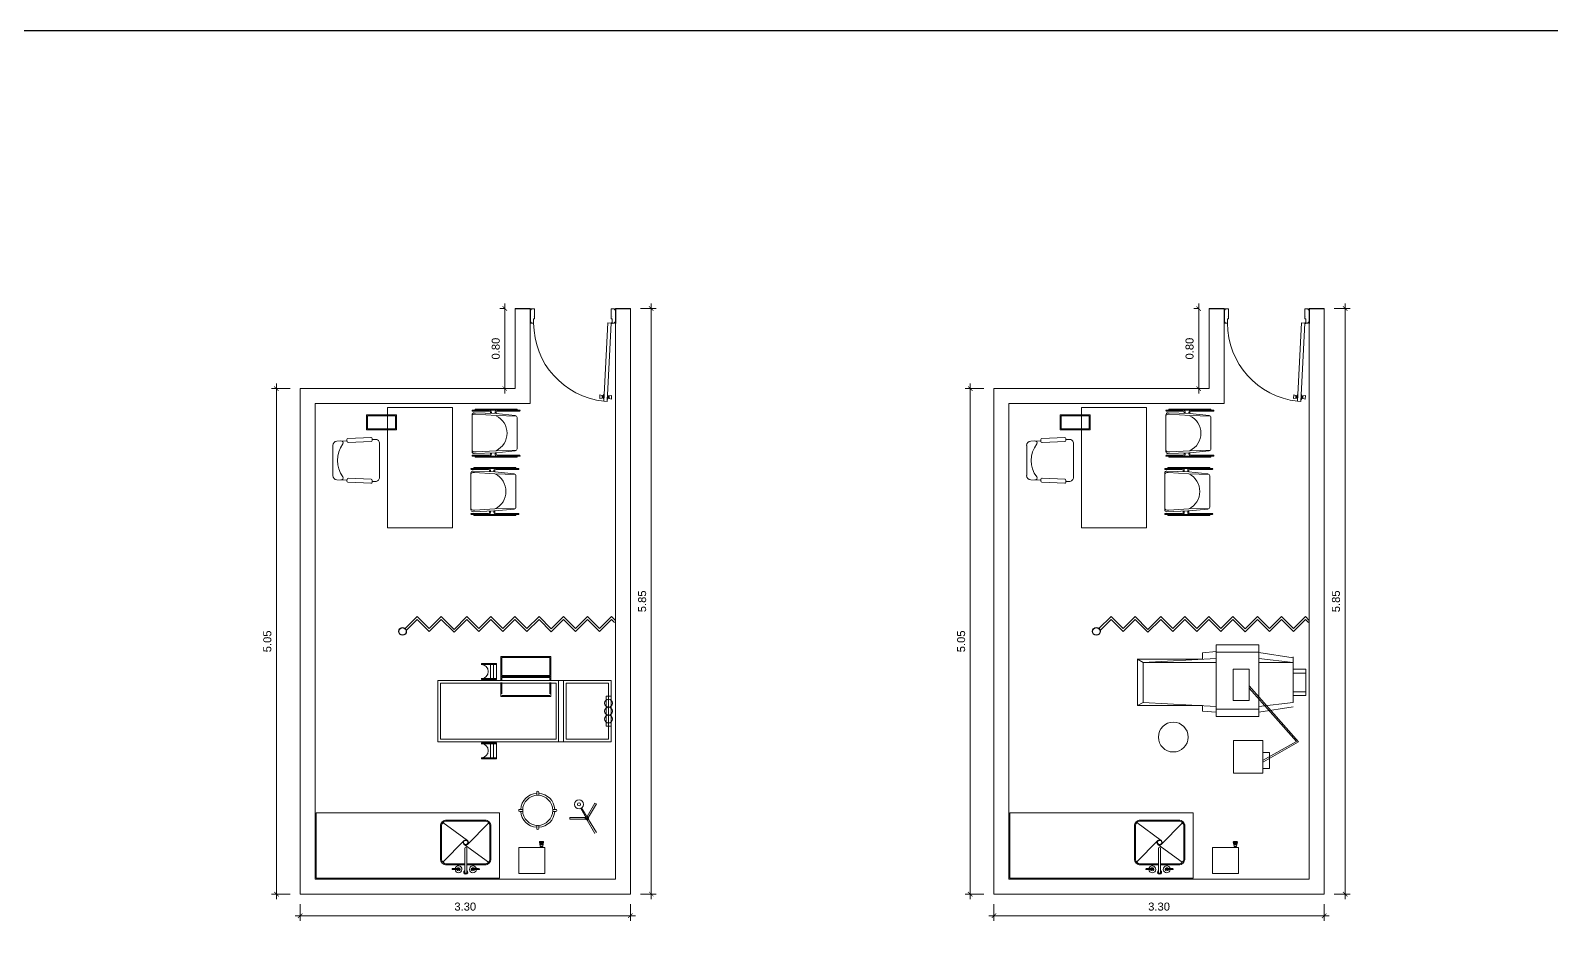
# Model space of a CAD drawing. Header units: metres. Extents: x 249 to 294.6, y -135.5 to -107.4.
# Drawn here: x 256.56 to 271.77, y -116.42 to -107.37 of the extents above; entities that cross this region are included whole.
import ezdxf

# ---------------------------------------------------------------- set-up
doc = ezdxf.new("R2010")
doc.units = ezdxf.units.M
doc.header["$MEASUREMENT"] = 0
doc.linetypes.add('HIDDEN', pattern=[0.375, 0.25, -0.125])
for name, color, linetype, lineweight in [('HATCH', 8, 'Continuous', 9), ('MOBILIARIO', 181, 'Continuous', 9), ('MUROS', 2, 'Continuous', 20), ('PROY', 5, 'HIDDEN', 13), ('PUERTAS', 97, 'Continuous', 13)]:
    doc.layers.add(name, color=color, linetype=linetype, lineweight=lineweight)
doc.styles.add('UNO', font='arial.ttf')
doc.dimstyles.new('EN 50', dxfattribs={"dimtxt": 0.08, "dimasz": 0.045, "dimexe": 0.05, "dimexo": 0.1, "dimgap": 0.05, "dimtad": 1, "dimlfac": -1, "dimzin": 1, "dimdsep": 46, "dimtxsty": 'UNO', "dimblk": 'ARCHTICK', "dimcen": 0.5, "dimdle": 0.05, "dimclrd": 1, "dimclre": 1, "dimclrt": 7, "dimazin": 0, "dimtm": 1e-09, "dimtfac": 1, "dimtix": 1, "dimtmove": 0, "dimatfit": 0, "dimldrblk": 'ARCHTICK', "dimfxl": 1, "dimtolj": 2, "dimlwd": 13, "dimlwe": 13, "dimarcsym": 0})

# ---------------------------------------------------------------- blocks, each defined once
blk = doc.blocks.new('TARJA')
for p, q in [((-0.014, -0.022), (-0.227, 0.194)), ((0.23, 0.196), (-0.014, 0.018)), ((0.232, -0.198), (0.019, 0.018)), ((0.019, -0.022), (-0.225, -0.2)), ((-0.008, -0.3), (-0.008, -0.06)), ((0.012, -0.3), (0.012, -0.06)), ((-0.134, -0.27), (-0.134, -0.273)), ((-0.134, -0.273), (-0.054, -0.273)), ((-0.127, -0.263), (-0.055, -0.263)), ((0.139, -0.273), (0.058, -0.273)), ((0.132, -0.263), (0.059, -0.263)), ((0.139, -0.27), (0.139, -0.273))]:
    blk.add_line(p, q)
for points in [[(0.012, -0.225), (0.194, -0.225, 0.414214), (0.254, -0.165), (0.254, 0.161, 0.414214), (0.194, 0.221), (-0.19, 0.221, 0.414214), (-0.25, 0.161), (-0.25, -0.165, 0.414214), (-0.19, -0.225), (-0.007, -0.225)], [(0.012, -0.215), (0.194, -0.215, 0.414214), (0.244, -0.165), (0.244, 0.161, 0.414214), (0.194, 0.211), (-0.19, 0.211, 0.414214), (-0.24, 0.161), (-0.24, -0.165, 0.414214), (-0.19, -0.215), (-0.007, -0.215)]]:
    blk.add_lwpolyline(points, format="xyb")
for radius in [0.026, 0.021]:
    blk.add_circle((0.002, -0.002), radius)
for centre, radius, start, end in [((0.002, -0.06), 0.01, 0, 180), ((-0.127, -0.27), 0.00711, 89.9822, 179.9822), ((-0.07, -0.27), 0.0345, 185.2545, 168.7617), ((-0.07, -0.27), 0.0167, 190.9013, 156.3336), ((0.002, -0.3), 0.02, 120, 60), ((0.002, -0.3), 0.01, 180, 0), ((0.075, -0.27), 0.0345, 11.2383, 354.7455), ((0.075, -0.27), 0.0167, 23.6664, 349.0987), ((0.132, -0.27), 0.00711, 0.0178, 90.0178)]:
    blk.add_arc(centre, radius, start, end)
blk = doc.blocks.new('CESTO')
for points in [[(-0.077, 0.159), (0.073, 0.159), (0.073, -0.141), (-0.077, -0.141)], [(-0.067, 0.149), (0.063, 0.149), (0.063, -0.131), (-0.067, -0.131)]]:
    blk.add_lwpolyline(points, close=True)
blk = doc.blocks.new('gkgk')
for p, q in [((-0.037, 0.806), (-0.039, 0.766)), ((-0.013, 0.8), (-0.037, 0.806)), ((-0.035, 0.002), (0.008, 0.83)), ((0.006, 0.81), (-0.001, 0.798)), ((0.043, 0.828), (0, 0)), ((0.003, 0.758), (0.006, 0.81)), ((0.007, 0.81), (0.006, 0.81)), ((0.008, 0.83), (0.043, 0.828)), ((0.041, 0.756), (0.044, 0.808)), ((0.042, 0.808), (0.044, 0.808)), ((0.044, 0.808), (0.05, 0.796)), ((-0.015, 0.77), (-0.039, 0.766)), ((-0.014, 0.776), (-0.015, 0.77)), ((-0.014, 0.776), (-0.013, 0.794)), ((-0.01, 0.776), (-0.014, 0.776)), ((-0.013, 0.794), (-0.013, 0.8)), ((-0.009, 0.793), (-0.013, 0.794)), ((-0.01, 0.776), (-0.009, 0.793)), ((-0.01, 0.776), (-0.01, 0.773)), ((-0.006, 0.773), (-0.01, 0.773)), ((-0.009, 0.793), (-0.009, 0.796)), ((-0.005, 0.796), (-0.009, 0.796)), ((-0.006, 0.773), (-0.007, 0.77)), ((-0.003, 0.77), (-0.007, 0.77)), ((-0.006, 0.773), (-0.005, 0.796)), ((-0.001, 0.798), (-0.005, 0.799)), ((-0.005, 0.796), (-0.005, 0.799)), ((-0.003, 0.77), (-0.001, 0.798)), ((0.003, 0.758), (-0.003, 0.77)), ((0.005, 0.758), (0.003, 0.758)), ((0.04, 0.756), (0.041, 0.756)), ((0.041, 0.782), (0.041, 0.782)), ((0.041, 0.782), (0.041, 0.782)), ((0.041, 0.756), (0.048, 0.767)), ((0.048, 0.767), (0.05, 0.796)), ((0.048, 0.767), (0.052, 0.767)), ((0.05, 0.796), (0.054, 0.796)), ((0.052, 0.77), (0.053, 0.792)), ((0.052, 0.77), (0.056, 0.77)), ((0.052, 0.77), (0.052, 0.767)), ((0.053, 0.792), (0.054, 0.796)), ((0.053, 0.792), (0.057, 0.792)), ((0.056, 0.772), (0.057, 0.79)), ((0.056, 0.772), (0.06, 0.772)), ((0.056, 0.772), (0.056, 0.77)), ((0.057, 0.79), (0.057, 0.792)), ((0.057, 0.79), (0.061, 0.79)), ((0.06, 0.772), (0.061, 0.79)), ((0.06, 0.772), (0.06, 0.766)), ((0.06, 0.766), (0.084, 0.76)), ((0.061, 0.79), (0.062, 0.796)), ((0.062, 0.796), (0.086, 0.799)), ((0.086, 0.799), (0.084, 0.76)), ((-0.07, 0.002), (-0.045, 0.002)), ((-0.07, 0.002), (-0.07, -0.008)), ((-0.045, 0.002), (-0.045, -0.043)), ((-0.035, 0.002), (0, 0)), ((0.785, 0.002), (0.785, -0.043)), ((0.81, 0.002), (0.785, 0.002)), ((0.81, 0.002), (0.81, -0.008)), ((-0.08, -0.008), (-0.08, -0.138)), ((-0.08, -0.008), (-0.07, -0.008)), ((-0.08, -0.138), (-0.07, -0.138)), ((-0.07, -0.138), (-0.07, -0.148)), ((-0.07, -0.148), (-0.035, -0.148)), ((-0.035, -0.043), (-0.045, -0.043)), ((-0.045, -0.073), (-0.045, -0.073)), ((-0.045, -0.073), (-0.045, -0.073)), ((-0.035, -0.043), (-0.035, -0.148)), ((-0.035, -0.148), (-0.035, -0.043)), ((0.775, -0.043), (0.775, -0.148)), ((0.775, -0.148), (0.775, -0.043)), ((0.775, -0.043), (0.785, -0.043)), ((0.81, -0.148), (0.775, -0.148)), ((0.785, -0.073), (0.785, -0.073)), ((0.785, -0.073), (0.785, -0.073)), ((0.82, -0.008), (0.81, -0.008)), ((0.82, -0.138), (0.81, -0.138)), ((0.81, -0.138), (0.81, -0.148)), ((0.82, -0.008), (0.82, -0.138))]:
    blk.add_line(p, q)
at = {"ltscale": 0.25}
blk.add_circle((-0.04, 0.002), 0.005, dxfattribs=at)
blk.add_arc((-0.045, 0.002), 0.83, 360, 83.893)
blk = doc.blocks.new('_ArchTick')
at = {"color": 0, "linetype": 'ByBlock', "const_width": 0.15}
blk.add_lwpolyline([(-0.5, -0.5), (0.5, 0.5)], dxfattribs=at)
blk = doc.blocks.new('*D49')
at = {"color": 1, "lineweight": 13, "transparency": 16777216}
for p, q in [((259.259, -116.099), (259.259, -116.265)), ((262.559, -116.099), (262.559, -116.265)), ((259.209, -116.215), (262.609, -116.215))]:
    blk.add_line(p, q, dxfattribs=at)
at = {"layer": 'Defpoints', "color": 0, "transparency": 16777216}
for p in [(259.259, -115.999), (262.559, -115.999), (262.559, -116.215)]:
    blk.add_point(p, dxfattribs=at)
at = {"color": 1, "lineweight": 13, "transparency": 16777216, "xscale": 0.045, "yscale": 0.045, "zscale": 0.045, "rotation": 180}
blk.add_blockref('_ArchTick', (259.259, -116.215), dxfattribs=at)
at = {"color": 1, "lineweight": 13, "transparency": 16777216, "xscale": 0.045, "yscale": 0.045, "zscale": 0.045}
blk.add_blockref('_ArchTick', (262.559, -116.215), dxfattribs=at)
at = {"color": 7, "transparency": 16777216, "insert": (260.909, -116.124), "char_height": 0.08, "attachment_point": 5, "style": 'UNO'}
blk.add_mtext('\\A2;3.30', dxfattribs=at)
blk = doc.blocks.new('*D50')
at = {"color": 1, "lineweight": 13, "transparency": 16777216}
for p, q in [((259.159, -110.949), (258.972, -110.949)), ((259.022, -116.049), (259.022, -110.899)), ((259.159, -115.999), (258.972, -115.999))]:
    blk.add_line(p, q, dxfattribs=at)
at = {"layer": 'Defpoints', "color": 0, "transparency": 16777216}
for p in [(259.022, -110.949), (259.259, -110.949), (259.259, -115.999)]:
    blk.add_point(p, dxfattribs=at)
at = {"color": 1, "lineweight": 13, "transparency": 16777216, "xscale": 0.045, "yscale": 0.045, "zscale": 0.045}
for p, rotation in [((259.022, -110.949), 90), ((259.022, -115.999), 270)]:
    blk.add_blockref('_ArchTick', p, dxfattribs=dict(at, rotation=rotation))
at = {"color": 7, "transparency": 16777216, "insert": (258.931, -113.474), "char_height": 0.08, "attachment_point": 5, "rotation": 90, "style": 'UNO'}
blk.add_mtext('\\A2;5.05', dxfattribs=at)
blk = doc.blocks.new('*D51')
at = {"color": 1, "lineweight": 13, "transparency": 16777216}
for p, q in [((261.309, -110.149), (261.254, -110.149)), ((261.304, -110.999), (261.304, -110.099)), ((261.309, -110.949), (261.254, -110.949))]:
    blk.add_line(p, q, dxfattribs=at)
at = {"layer": 'Defpoints', "color": 0, "transparency": 16777216}
for p in [(261.304, -110.149), (261.409, -110.149), (261.409, -110.949)]:
    blk.add_point(p, dxfattribs=at)
at = {"color": 1, "lineweight": 13, "transparency": 16777216, "xscale": 0.045, "yscale": 0.045, "zscale": 0.045}
for p, rotation in [((261.304, -110.149), 90), ((261.304, -110.949), 270)]:
    blk.add_blockref('_ArchTick', p, dxfattribs=dict(at, rotation=rotation))
at = {"color": 7, "transparency": 16777216, "insert": (261.214, -110.549), "char_height": 0.08, "attachment_point": 5, "rotation": 90, "style": 'UNO'}
blk.add_mtext('\\A2;0.80', dxfattribs=at)
blk = doc.blocks.new('*D52')
at = {"color": 1, "lineweight": 13, "transparency": 16777216}
for p, q in [((262.659, -110.149), (262.818, -110.149)), ((262.768, -110.099), (262.768, -116.049)), ((262.659, -115.999), (262.818, -115.999))]:
    blk.add_line(p, q, dxfattribs=at)
at = {"layer": 'Defpoints', "color": 0, "transparency": 16777216}
for p in [(262.559, -110.149), (262.559, -115.999), (262.768, -115.999)]:
    blk.add_point(p, dxfattribs=at)
at = {"color": 1, "lineweight": 13, "transparency": 16777216, "xscale": 0.045, "yscale": 0.045, "zscale": 0.045}
for p, rotation in [((262.768, -110.149), 90), ((262.768, -115.999), 270)]:
    blk.add_blockref('_ArchTick', p, dxfattribs=dict(at, rotation=rotation))
at = {"color": 7, "transparency": 16777216, "insert": (262.677, -113.074), "char_height": 0.08, "attachment_point": 5, "rotation": 90, "style": 'UNO'}
blk.add_mtext('\\A2;5.85', dxfattribs=at)
blk = doc.blocks.new('*D53')
at = {"color": 1, "lineweight": 13, "transparency": 16777216}
for p, q in [((266.193, -116.099), (266.193, -116.265)), ((269.493, -116.099), (269.493, -116.265)), ((266.143, -116.215), (269.543, -116.215))]:
    blk.add_line(p, q, dxfattribs=at)
at = {"layer": 'Defpoints', "color": 0, "transparency": 16777216}
for p in [(266.193, -115.999), (269.493, -115.999), (269.493, -116.215)]:
    blk.add_point(p, dxfattribs=at)
at = {"color": 1, "lineweight": 13, "transparency": 16777216, "xscale": 0.045, "yscale": 0.045, "zscale": 0.045, "rotation": 180}
blk.add_blockref('_ArchTick', (266.193, -116.215), dxfattribs=at)
at = {"color": 1, "lineweight": 13, "transparency": 16777216, "xscale": 0.045, "yscale": 0.045, "zscale": 0.045}
blk.add_blockref('_ArchTick', (269.493, -116.215), dxfattribs=at)
at = {"color": 7, "transparency": 16777216, "insert": (267.843, -116.124), "char_height": 0.08, "attachment_point": 5, "style": 'UNO'}
blk.add_mtext('\\A2;3.30', dxfattribs=at)
blk = doc.blocks.new('*D54')
at = {"color": 1, "lineweight": 13, "transparency": 16777216}
for p, q in [((266.093, -110.949), (265.906, -110.949)), ((265.956, -116.049), (265.956, -110.899)), ((266.093, -115.999), (265.906, -115.999))]:
    blk.add_line(p, q, dxfattribs=at)
at = {"layer": 'Defpoints', "color": 0, "transparency": 16777216}
for p in [(265.956, -110.949), (266.193, -110.949), (266.193, -115.999)]:
    blk.add_point(p, dxfattribs=at)
at = {"color": 1, "lineweight": 13, "transparency": 16777216, "xscale": 0.045, "yscale": 0.045, "zscale": 0.045}
for p, rotation in [((265.956, -110.949), 90), ((265.956, -115.999), 270)]:
    blk.add_blockref('_ArchTick', p, dxfattribs=dict(at, rotation=rotation))
at = {"color": 7, "transparency": 16777216, "insert": (265.865, -113.474), "char_height": 0.08, "attachment_point": 5, "rotation": 90, "style": 'UNO'}
blk.add_mtext('\\A2;5.05', dxfattribs=at)
blk = doc.blocks.new('*D55')
at = {"color": 1, "lineweight": 13, "transparency": 16777216}
for p, q in [((268.243, -110.149), (268.189, -110.149)), ((268.239, -110.999), (268.239, -110.099)), ((268.243, -110.949), (268.189, -110.949))]:
    blk.add_line(p, q, dxfattribs=at)
at = {"layer": 'Defpoints', "color": 0, "transparency": 16777216}
for p in [(268.239, -110.149), (268.343, -110.149), (268.343, -110.949)]:
    blk.add_point(p, dxfattribs=at)
at = {"color": 1, "lineweight": 13, "transparency": 16777216, "xscale": 0.045, "yscale": 0.045, "zscale": 0.045}
for p, rotation in [((268.239, -110.149), 90), ((268.239, -110.949), 270)]:
    blk.add_blockref('_ArchTick', p, dxfattribs=dict(at, rotation=rotation))
at = {"color": 7, "transparency": 16777216, "insert": (268.148, -110.549), "char_height": 0.08, "attachment_point": 5, "rotation": 90, "style": 'UNO'}
blk.add_mtext('\\A2;0.80', dxfattribs=at)
blk = doc.blocks.new('*D56')
at = {"color": 1, "lineweight": 13, "transparency": 16777216}
for p, q in [((269.593, -110.149), (269.752, -110.149)), ((269.702, -110.099), (269.702, -116.049)), ((269.593, -115.999), (269.752, -115.999))]:
    blk.add_line(p, q, dxfattribs=at)
at = {"layer": 'Defpoints', "color": 0, "transparency": 16777216}
for p in [(269.493, -110.149), (269.493, -115.999), (269.702, -115.999)]:
    blk.add_point(p, dxfattribs=at)
at = {"color": 1, "lineweight": 13, "transparency": 16777216, "xscale": 0.045, "yscale": 0.045, "zscale": 0.045}
for p, rotation in [((269.702, -110.149), 90), ((269.702, -115.999), 270)]:
    blk.add_blockref('_ArchTick', p, dxfattribs=dict(at, rotation=rotation))
at = {"color": 7, "transparency": 16777216, "insert": (269.611, -113.074), "char_height": 0.08, "attachment_point": 5, "rotation": 90, "style": 'UNO'}
blk.add_mtext('\\A2;5.85', dxfattribs=at)
blk = doc.blocks.new('CAMILLA')
at = {"layer": 'MOBILIARIO'}
for p, q in [((4116.665, 2569.117), (4116.665, 2569.517)), ((4116.665, 2569.517), (4116.665, 2569.117)), ((4117.009, 2569.585), (4117.435, 2569.585)), ((4117.57, 2569.549), (4118.22, 2569.549)), ((4118.165, 2569.517), (4118.22, 2569.549)), ((4118.165, 2569.517), (4118.165, 2569.117)), ((4118.165, 2569.117), (4118.165, 2569.517)), ((4118.22, 2569.085), (4118.22, 2569.549)), ((4118.22, 2569.549), (4118.22, 2569.082)), ((4116.665, 2569.117), (4117.009, 2569.117)), ((4117.435, 2569.117), (4118.165, 2569.117)), ((4117.57, 2569.085), (4118.22, 2569.085)), ((4118.165, 2569.117), (4118.22, 2569.085)), ((4117.009, 2569.014), (4117.435, 2569.014))]:
    blk.add_line(p, q, dxfattribs=at)
for points in [[(4116.969, 2570.178), (4116.903, 2570.178), (4116.903, 2570.018), (4116.969, 2570.018)], [(4116.969, 2570.224), (4117.262, 2570.224), (4117.262, 2569.898), (4116.969, 2569.898)], [(4117.009, 2569.659), (4117.435, 2569.659), (4117.435, 2568.941), (4117.009, 2568.941)], [(4116.665, 2569.225), (4116.537, 2569.225), (4116.537, 2569.449), (4116.665, 2569.449)], [(4116.665, 2569.41), (4116.537, 2569.41), (4116.537, 2569.185), (4116.665, 2569.185)], [(4117.105, 2569.497), (4117.263, 2569.497), (4117.263, 2569.186), (4117.105, 2569.186)]]:
    blk.add_lwpolyline(points, close=True, dxfattribs=at)
for points in [[(4117.105, 2569.35), (4116.61, 2569.912), (4116.963, 2570.111)], [(4117.105, 2569.373), (4116.633, 2569.908), (4116.97, 2570.098)], [(4116.665, 2569.562), (4117.009, 2569.615)], [(4116.665, 2569.517), (4117.009, 2569.556)], [(4117.435, 2569.614), (4117.57, 2569.603), (4117.57, 2569.549)], [(4117.435, 2569.557), (4118.165, 2569.517)], [(4116.665, 2569.446), (4116.665, 2569.19)], [(4116.665, 2569.189), (4116.665, 2569.444)], [(4116.665, 2569.117), (4117.009, 2569.079)], [(4116.665, 2569.117), (4116.665, 2569.06)], [(4116.665, 2569.072), (4117.009, 2569.019)], [(4117.435, 2569.078), (4118.165, 2569.117)], [(4117.435, 2569.008), (4117.57, 2569.02), (4117.57, 2569.085)]]:
    blk.add_lwpolyline(points, dxfattribs=at)

msp = doc.modelspace()

# ---------------------------------------------------------------- linework, layer by layer
for p, q in [((261.409, -110.149), (261.559, -110.149)), ((261.559, -110.149), (261.559, -110.299)), ((262.409, -110.149), (262.559, -110.149)), ((262.409, -110.149), (262.409, -110.299)), ((268.343, -110.149), (268.493, -110.149)), ((268.493, -110.149), (268.493, -110.299)), ((269.343, -110.149), (269.493, -110.149)), ((269.343, -110.149), (269.343, -110.299))]:
    msp.add_line(p, q)
msp.add_lwpolyline([(248.958, -107.37), (294.573, -107.37), (294.573, -135.504), (248.958, -135.504)], close=True)
for centre in [(260.282, -113.374), (267.216, -113.374)]:
    msp.add_circle(centre, 0.038)
at = {"layer": 'HATCH'}
for p, q in [((260.977, -111.219), (260.977, -111.211)), ((260.977, -111.219), (260.977, -111.23)), ((260.977, -111.561), (260.977, -111.225)), ((260.989, -111.164), (260.982, -111.164)), ((260.989, -111.174), (260.982, -111.174)), ((261.151, -111.164), (260.989, -111.164)), ((261.151, -111.174), (260.989, -111.174)), ((261.011, -111.205), (260.997, -111.205)), ((261.217, -111.199), (260.999, -111.191)), ((261.427, -111.154), (261.007, -111.154)), ((261.007, -111.164), (261.007, -111.154)), ((261.011, -111.205), (261.217, -111.219)), ((261.23, -111.164), (261.133, -111.164)), ((261.161, -111.197), (261.161, -111.184)), ((261.207, -111.164), (261.171, -111.164)), ((261.171, -111.198), (261.171, -111.184)), ((261.207, -111.164), (261.23, -111.164)), ((261.217, -111.164), (261.207, -111.164)), ((261.207, -111.184), (261.207, -111.199)), ((261.217, -111.164), (261.239, -111.164)), ((261.217, -111.184), (261.217, -111.199)), ((261.217, -111.199), (261.217, -111.184)), ((261.408, -111.218), (261.217, -111.199)), ((261.217, -111.219), (261.422, -111.225)), ((261.445, -111.164), (261.227, -111.164)), ((261.427, -111.174), (261.227, -111.174)), ((261.227, -111.174), (261.244, -111.174)), ((261.239, -111.164), (261.452, -111.164)), ((261.244, -111.174), (261.427, -111.174)), ((261.427, -111.164), (261.427, -111.154)), ((261.427, -111.174), (261.445, -111.174)), ((261.427, -111.55), (261.427, -111.238)), ((261.445, -111.164), (261.452, -111.164)), ((261.445, -111.174), (261.452, -111.174)), ((267.911, -111.219), (267.911, -111.211)), ((267.911, -111.219), (267.911, -111.23)), ((267.911, -111.561), (267.911, -111.225)), ((267.923, -111.164), (267.916, -111.164)), ((267.923, -111.174), (267.916, -111.174)), ((268.085, -111.164), (267.923, -111.164)), ((268.085, -111.174), (267.923, -111.174)), ((267.945, -111.205), (267.931, -111.205)), ((268.151, -111.199), (267.933, -111.191)), ((268.361, -111.154), (267.941, -111.154)), ((267.941, -111.164), (267.941, -111.154)), ((267.945, -111.205), (268.151, -111.219)), ((268.164, -111.164), (268.067, -111.164)), ((268.095, -111.197), (268.095, -111.184)), ((268.141, -111.164), (268.105, -111.164)), ((268.105, -111.198), (268.105, -111.184)), ((268.141, -111.164), (268.164, -111.164)), ((268.151, -111.164), (268.141, -111.164)), ((268.141, -111.184), (268.141, -111.199)), ((268.151, -111.164), (268.173, -111.164)), ((268.151, -111.184), (268.151, -111.199)), ((268.151, -111.199), (268.151, -111.184)), ((268.342, -111.218), (268.151, -111.199)), ((268.151, -111.219), (268.356, -111.225)), ((268.379, -111.164), (268.161, -111.164)), ((268.361, -111.174), (268.161, -111.174)), ((268.161, -111.174), (268.178, -111.174)), ((268.173, -111.164), (268.386, -111.164)), ((268.178, -111.174), (268.361, -111.174)), ((268.361, -111.164), (268.361, -111.154)), ((268.361, -111.174), (268.379, -111.174)), ((268.361, -111.55), (268.361, -111.238)), ((268.379, -111.164), (268.386, -111.164)), ((268.379, -111.174), (268.386, -111.174)), ((259.586, -111.516), (259.586, -111.817)), ((259.627, -111.473), (259.728, -111.469)), ((259.727, -111.459), (259.728, -111.479)), ((259.737, -111.448), (259.967, -111.438)), ((259.739, -111.488), (259.969, -111.478)), ((259.977, -111.447), (259.978, -111.467)), ((259.978, -111.457), (260.009, -111.456)), ((260.053, -111.498), (260.053, -111.834)), ((260.977, -111.552), (260.978, -111.552)), ((260.977, -111.569), (260.977, -111.552)), ((260.977, -111.569), (260.977, -111.578)), ((261.007, -111.581), (260.997, -111.581)), ((261.007, -111.581), (261.017, -111.581)), ((261.017, -111.581), (261.217, -111.569)), ((261.422, -111.564), (261.217, -111.569)), ((261.217, -111.569), (261.217, -111.569)), ((261.408, -111.57), (261.217, -111.589)), ((261.408, -111.57), (261.408, -111.57)), ((266.52, -111.516), (266.52, -111.817)), ((266.561, -111.473), (266.662, -111.469)), ((266.661, -111.459), (266.662, -111.479)), ((266.671, -111.448), (266.901, -111.438)), ((266.673, -111.488), (266.903, -111.478)), ((266.911, -111.447), (266.912, -111.467)), ((266.912, -111.457), (266.943, -111.456)), ((266.987, -111.498), (266.987, -111.834)), ((267.911, -111.552), (267.912, -111.552)), ((267.911, -111.569), (267.911, -111.552)), ((267.911, -111.569), (267.911, -111.578)), ((267.941, -111.581), (267.931, -111.581)), ((267.941, -111.581), (267.951, -111.581)), ((267.951, -111.581), (268.151, -111.569)), ((268.356, -111.564), (268.151, -111.569)), ((268.151, -111.569), (268.151, -111.569)), ((268.342, -111.57), (268.151, -111.589)), ((268.342, -111.57), (268.342, -111.57)), ((260.989, -111.614), (260.982, -111.614)), ((260.989, -111.624), (260.982, -111.624)), ((261.151, -111.614), (260.989, -111.614)), ((260.989, -111.614), (261.151, -111.614)), ((260.989, -111.614), (260.989, -111.614)), ((261.151, -111.624), (260.989, -111.624)), ((260.989, -111.624), (260.989, -111.624)), ((261.007, -111.624), (260.989, -111.624)), ((261.416, -111.736), (260.996, -111.736)), ((260.996, -111.746), (260.996, -111.736)), ((261.207, -111.59), (260.999, -111.598)), ((261.007, -111.634), (261.007, -111.624)), ((261.007, -111.634), (261.007, -111.624)), ((261.007, -111.634), (261.007, -111.624)), ((261.007, -111.624), (261.037, -111.624)), ((261.007, -111.634), (261.007, -111.624)), ((261.007, -111.634), (261.007, -111.624)), ((261.427, -111.634), (261.007, -111.634)), ((261.007, -111.634), (261.427, -111.634)), ((261.227, -111.624), (261.151, -111.624)), ((261.161, -111.591), (261.161, -111.604)), ((261.171, -111.591), (261.171, -111.604)), ((261.171, -111.614), (261.171, -111.614)), ((261.207, -111.59), (261.217, -111.589)), ((261.207, -111.59), (261.207, -111.604)), ((261.217, -111.604), (261.217, -111.589)), ((261.217, -111.604), (261.217, -111.589)), ((261.227, -111.614), (261.445, -111.614)), ((261.446, -111.614), (261.227, -111.614)), ((261.227, -111.624), (261.445, -111.624)), ((261.427, -111.624), (261.397, -111.624)), ((261.416, -111.746), (261.416, -111.736)), ((261.427, -111.634), (261.427, -111.624)), ((261.427, -111.634), (261.427, -111.624)), ((261.427, -111.624), (261.445, -111.624)), ((261.427, -111.634), (261.427, -111.624)), ((261.427, -111.634), (261.427, -111.624)), ((261.427, -111.634), (261.427, -111.624)), ((261.445, -111.614), (261.442, -111.614)), ((261.444, -111.624), (261.452, -111.624)), ((261.444, -111.624), (261.445, -111.624)), ((261.446, -111.614), (261.448, -111.614)), ((261.448, -111.614), (261.452, -111.614)), ((267.923, -111.614), (267.916, -111.614)), ((267.923, -111.624), (267.916, -111.624)), ((268.085, -111.614), (267.923, -111.614)), ((267.923, -111.614), (268.085, -111.614)), ((267.923, -111.614), (267.923, -111.614)), ((268.085, -111.624), (267.923, -111.624)), ((267.923, -111.624), (267.923, -111.624)), ((267.941, -111.624), (267.923, -111.624)), ((268.35, -111.736), (267.93, -111.736)), ((267.93, -111.746), (267.93, -111.736)), ((268.141, -111.59), (267.933, -111.598)), ((267.941, -111.634), (267.941, -111.624)), ((267.941, -111.634), (267.941, -111.624)), ((267.941, -111.634), (267.941, -111.624)), ((267.941, -111.624), (267.971, -111.624)), ((267.941, -111.634), (267.941, -111.624)), ((267.941, -111.634), (267.941, -111.624)), ((268.361, -111.634), (267.941, -111.634)), ((267.941, -111.634), (268.361, -111.634)), ((268.161, -111.624), (268.085, -111.624)), ((268.095, -111.591), (268.095, -111.604)), ((268.105, -111.591), (268.105, -111.604)), ((268.105, -111.614), (268.105, -111.614)), ((268.141, -111.59), (268.151, -111.589)), ((268.141, -111.59), (268.141, -111.604)), ((268.151, -111.604), (268.151, -111.589)), ((268.151, -111.604), (268.151, -111.589)), ((268.161, -111.614), (268.379, -111.614)), ((268.38, -111.614), (268.161, -111.614)), ((268.161, -111.624), (268.379, -111.624)), ((268.361, -111.624), (268.331, -111.624)), ((268.35, -111.746), (268.35, -111.736)), ((268.361, -111.634), (268.361, -111.624)), ((268.361, -111.634), (268.361, -111.624)), ((268.361, -111.624), (268.379, -111.624)), ((268.361, -111.634), (268.361, -111.624)), ((268.361, -111.634), (268.361, -111.624)), ((268.361, -111.634), (268.361, -111.624)), ((268.379, -111.614), (268.376, -111.614)), ((268.378, -111.624), (268.386, -111.624)), ((268.378, -111.624), (268.379, -111.624)), ((268.38, -111.614), (268.382, -111.614)), ((268.382, -111.614), (268.386, -111.614)), ((259.627, -111.86), (259.728, -111.864)), ((259.727, -111.874), (259.728, -111.854)), ((259.737, -111.885), (259.967, -111.895)), ((259.739, -111.845), (259.969, -111.855)), ((259.977, -111.886), (259.978, -111.866)), ((259.978, -111.876), (260.009, -111.877)), ((260.966, -111.801), (260.966, -111.793)), ((260.966, -111.801), (260.966, -111.812)), ((260.966, -112.142), (260.966, -111.807)), ((260.978, -111.746), (260.971, -111.746)), ((260.978, -111.756), (260.971, -111.756)), ((261.14, -111.746), (260.978, -111.746)), ((261.14, -111.756), (260.978, -111.756)), ((261, -111.787), (260.986, -111.787)), ((261.206, -111.781), (260.988, -111.773)), ((261, -111.787), (261.206, -111.801)), ((261.219, -111.746), (261.122, -111.746)), ((261.15, -111.779), (261.15, -111.766)), ((261.196, -111.746), (261.16, -111.746)), ((261.16, -111.779), (261.16, -111.766)), ((261.196, -111.746), (261.219, -111.746)), ((261.206, -111.746), (261.196, -111.746)), ((261.196, -111.766), (261.196, -111.781)), ((261.206, -111.746), (261.228, -111.746)), ((261.206, -111.766), (261.206, -111.781)), ((261.206, -111.781), (261.206, -111.766)), ((261.397, -111.8), (261.206, -111.781)), ((261.206, -111.801), (261.411, -111.806)), ((261.434, -111.746), (261.216, -111.746)), ((261.416, -111.756), (261.216, -111.756)), ((261.216, -111.756), (261.233, -111.756)), ((261.228, -111.746), (261.442, -111.746)), ((261.233, -111.756), (261.416, -111.756)), ((261.416, -111.756), (261.434, -111.756)), ((261.416, -112.132), (261.416, -111.82)), ((261.434, -111.746), (261.442, -111.746)), ((261.434, -111.756), (261.442, -111.756)), ((266.561, -111.86), (266.662, -111.864)), ((266.661, -111.874), (266.662, -111.854)), ((266.671, -111.885), (266.901, -111.895)), ((266.673, -111.845), (266.903, -111.855)), ((266.911, -111.886), (266.912, -111.866)), ((266.912, -111.876), (266.943, -111.877)), ((267.9, -111.801), (267.9, -111.793)), ((267.9, -111.801), (267.9, -111.812)), ((267.9, -112.142), (267.9, -111.807)), ((267.912, -111.746), (267.905, -111.746)), ((267.912, -111.756), (267.905, -111.756)), ((268.074, -111.746), (267.912, -111.746)), ((268.074, -111.756), (267.912, -111.756)), ((267.934, -111.787), (267.92, -111.787)), ((268.14, -111.781), (267.922, -111.773)), ((267.934, -111.787), (268.14, -111.801)), ((268.153, -111.746), (268.056, -111.746)), ((268.084, -111.779), (268.084, -111.766)), ((268.13, -111.746), (268.094, -111.746)), ((268.094, -111.779), (268.094, -111.766)), ((268.13, -111.746), (268.153, -111.746)), ((268.14, -111.746), (268.13, -111.746)), ((268.13, -111.766), (268.13, -111.781)), ((268.14, -111.746), (268.162, -111.746)), ((268.14, -111.766), (268.14, -111.781)), ((268.14, -111.781), (268.14, -111.766)), ((268.331, -111.8), (268.14, -111.781)), ((268.14, -111.801), (268.345, -111.806)), ((268.368, -111.746), (268.15, -111.746)), ((268.35, -111.756), (268.15, -111.756)), ((268.15, -111.756), (268.167, -111.756)), ((268.162, -111.746), (268.376, -111.746)), ((268.167, -111.756), (268.35, -111.756)), ((268.35, -111.756), (268.368, -111.756)), ((268.35, -112.132), (268.35, -111.82)), ((268.368, -111.746), (268.376, -111.746)), ((268.368, -111.756), (268.376, -111.756)), ((260.966, -112.133), (260.967, -112.133)), ((260.966, -112.151), (260.966, -112.133)), ((260.966, -112.151), (260.966, -112.159)), ((260.996, -112.162), (260.986, -112.162)), ((261.196, -112.171), (260.988, -112.179)), ((260.996, -112.162), (261.006, -112.162)), ((261.006, -112.162), (261.206, -112.151)), ((261.15, -112.173), (261.15, -112.186)), ((261.16, -112.173), (261.16, -112.186)), ((261.196, -112.171), (261.196, -112.186)), ((261.196, -112.171), (261.206, -112.171)), ((261.411, -112.146), (261.206, -112.151)), ((261.206, -112.151), (261.206, -112.151)), ((261.397, -112.152), (261.206, -112.171)), ((261.206, -112.186), (261.206, -112.171)), ((261.206, -112.186), (261.206, -112.171)), ((261.397, -112.152), (261.397, -112.152)), ((267.9, -112.133), (267.901, -112.133)), ((267.9, -112.151), (267.9, -112.133)), ((267.9, -112.151), (267.9, -112.159)), ((267.93, -112.162), (267.92, -112.162)), ((268.13, -112.171), (267.922, -112.179)), ((267.93, -112.162), (267.94, -112.162)), ((267.94, -112.162), (268.14, -112.151)), ((268.084, -112.173), (268.084, -112.186)), ((268.094, -112.173), (268.094, -112.186)), ((268.13, -112.171), (268.13, -112.186)), ((268.13, -112.171), (268.14, -112.171)), ((268.345, -112.146), (268.14, -112.151)), ((268.14, -112.151), (268.14, -112.151)), ((268.331, -112.152), (268.14, -112.171)), ((268.14, -112.186), (268.14, -112.171)), ((268.14, -112.186), (268.14, -112.171)), ((268.331, -112.152), (268.331, -112.152)), ((260.978, -112.196), (260.971, -112.196)), ((260.978, -112.206), (260.971, -112.206)), ((261.14, -112.196), (260.978, -112.196)), ((260.978, -112.196), (261.14, -112.196)), ((260.978, -112.196), (260.978, -112.196)), ((261.14, -112.206), (260.978, -112.206)), ((260.978, -112.206), (260.978, -112.206)), ((260.996, -112.206), (260.978, -112.206)), ((260.996, -112.216), (260.996, -112.206)), ((260.996, -112.216), (260.996, -112.206)), ((260.996, -112.216), (260.996, -112.206)), ((260.996, -112.206), (261.026, -112.206)), ((260.996, -112.216), (260.996, -112.206)), ((260.996, -112.216), (260.996, -112.206)), ((261.416, -112.216), (260.996, -112.216)), ((260.996, -112.216), (261.416, -112.216)), ((261.216, -112.206), (261.14, -112.206)), ((261.16, -112.196), (261.16, -112.196)), ((261.216, -112.196), (261.434, -112.196)), ((261.435, -112.196), (261.216, -112.196)), ((261.216, -112.206), (261.434, -112.206)), ((261.416, -112.206), (261.386, -112.206)), ((261.416, -112.216), (261.416, -112.206)), ((261.416, -112.216), (261.416, -112.206)), ((261.416, -112.206), (261.434, -112.206)), ((261.416, -112.216), (261.416, -112.206)), ((261.416, -112.216), (261.416, -112.206)), ((261.416, -112.216), (261.416, -112.206)), ((261.434, -112.196), (261.431, -112.196)), ((261.433, -112.206), (261.441, -112.206)), ((261.433, -112.206), (261.434, -112.206)), ((261.435, -112.196), (261.437, -112.196)), ((261.437, -112.196), (261.441, -112.196)), ((267.912, -112.196), (267.905, -112.196)), ((267.912, -112.206), (267.905, -112.206)), ((268.074, -112.196), (267.912, -112.196)), ((267.912, -112.196), (268.074, -112.196)), ((267.912, -112.196), (267.912, -112.196)), ((268.074, -112.206), (267.912, -112.206)), ((267.912, -112.206), (267.912, -112.206)), ((267.93, -112.206), (267.912, -112.206)), ((267.93, -112.216), (267.93, -112.206)), ((267.93, -112.216), (267.93, -112.206)), ((267.93, -112.216), (267.93, -112.206)), ((267.93, -112.206), (267.96, -112.206)), ((267.93, -112.216), (267.93, -112.206)), ((267.93, -112.216), (267.93, -112.206)), ((268.35, -112.216), (267.93, -112.216)), ((267.93, -112.216), (268.35, -112.216)), ((268.15, -112.206), (268.074, -112.206)), ((268.094, -112.196), (268.094, -112.196)), ((268.15, -112.196), (268.368, -112.196)), ((268.369, -112.196), (268.15, -112.196)), ((268.15, -112.206), (268.368, -112.206)), ((268.35, -112.206), (268.32, -112.206)), ((268.35, -112.216), (268.35, -112.206)), ((268.35, -112.216), (268.35, -112.206)), ((268.35, -112.206), (268.368, -112.206)), ((268.35, -112.216), (268.35, -112.206)), ((268.35, -112.216), (268.35, -112.206)), ((268.35, -112.216), (268.35, -112.206)), ((268.368, -112.196), (268.365, -112.196)), ((268.367, -112.206), (268.375, -112.206)), ((268.367, -112.206), (268.368, -112.206)), ((268.369, -112.196), (268.371, -112.196)), ((268.371, -112.196), (268.375, -112.196)), ((261.07, -113.696), (261.22, -113.696)), ((261.07, -113.696), (261.07, -113.706)), ((261.07, -113.706), (261.22, -113.706)), ((261.16, -113.846), (261.16, -113.706)), ((261.19, -113.846), (261.19, -113.706)), ((261.22, -113.856), (261.22, -113.696)), ((261.765, -113.624), (261.265, -113.624)), ((261.265, -113.624), (261.265, -113.867)), ((261.275, -113.634), (261.755, -113.634)), ((261.275, -113.634), (261.275, -113.814)), ((261.755, -113.634), (261.755, -113.814)), ((261.765, -113.865), (261.765, -113.624)), ((260.636, -114.476), (260.636, -113.866)), ((260.636, -113.866), (262.366, -113.866)), ((261.07, -113.846), (261.22, -113.846)), ((261.07, -113.846), (261.07, -113.856)), ((261.07, -113.856), (261.22, -113.856)), ((261.265, -113.824), (261.765, -113.824)), ((261.275, -113.814), (261.755, -113.814)), ((261.275, -113.834), (261.755, -113.834)), ((261.275, -113.834), (261.275, -113.867)), ((261.755, -113.834), (261.755, -113.865)), ((261.841, -113.866), (261.841, -114.474)), ((261.891, -113.866), (261.891, -114.474)), ((262.366, -113.866), (262.366, -114.476)), ((260.661, -114.451), (260.661, -113.891)), ((260.661, -113.891), (261.816, -113.891)), ((261.265, -114.024), (261.265, -113.885)), ((261.275, -113.885), (261.275, -113.998)), ((261.275, -114.014), (261.755, -114.014)), ((261.755, -113.885), (261.755, -113.998)), ((261.765, -114.024), (261.765, -113.885)), ((261.816, -113.891), (261.816, -114.451)), ((262.341, -113.891), (261.916, -113.891)), ((261.916, -113.891), (261.916, -114.451)), ((262.341, -114.451), (262.341, -113.891)), ((261.265, -114.024), (261.765, -114.024)), ((262.317, -114.022), (262.367, -114.022)), ((262.317, -114.322), (262.317, -114.022)), ((262.367, -114.022), (262.367, -114.322)), ((262.367, -114.322), (262.317, -114.322)), ((261.816, -114.451), (260.661, -114.451)), ((261.916, -114.451), (262.341, -114.451)), ((262.366, -114.476), (260.636, -114.476)), ((261.07, -114.486), (261.22, -114.486)), ((261.07, -114.496), (261.07, -114.486)), ((261.07, -114.496), (261.22, -114.496)), ((261.16, -114.496), (261.16, -114.636)), ((261.19, -114.496), (261.19, -114.636)), ((261.22, -114.486), (261.22, -114.646)), ((261.07, -114.636), (261.22, -114.636)), ((261.07, -114.646), (261.07, -114.636)), ((261.07, -114.646), (261.22, -114.646)), ((261.623, -114.982), (261.623, -115.013)), ((261.643, -115.013), (261.643, -114.982)), ((261.483, -115.152), (261.453, -115.152)), ((261.453, -115.172), (261.483, -115.172)), ((261.783, -115.152), (261.813, -115.152)), ((261.813, -115.172), (261.783, -115.172)), ((261.955, -115.233), (261.955, -115.249)), ((261.955, -115.233), (262.109, -115.233)), ((262.122, -115.244), (262.064, -115.143)), ((262.131, -115.238), (262.072, -115.138)), ((262.109, -115.233), (262.114, -115.23)), ((262.109, -115.233), (262.109, -115.249)), ((262.123, -115.225), (262.128, -115.222)), ((262.128, -115.222), (262.205, -115.089)), ((262.142, -115.23), (262.128, -115.222)), ((262.142, -115.23), (262.219, -115.097)), ((262.142, -115.23), (262.142, -115.252)), ((262.219, -115.097), (262.205, -115.089)), ((261.623, -115.342), (261.623, -115.312)), ((261.643, -115.312), (261.643, -115.342)), ((261.955, -115.249), (262.109, -115.249)), ((262.128, -115.26), (262.109, -115.249)), ((262.142, -115.252), (262.128, -115.26)), ((262.128, -115.26), (262.205, -115.393)), ((262.142, -115.252), (262.219, -115.385)), ((261.443, -115.534), (261.672, -115.534)), ((261.651, -115.478), (261.692, -115.478)), ((261.651, -115.483), (261.691, -115.483)), ((261.652, -115.488), (261.69, -115.488)), ((261.653, -115.493), (261.689, -115.493)), ((261.654, -115.498), (261.688, -115.498)), ((261.655, -115.503), (261.687, -115.503)), ((261.656, -115.508), (261.686, -115.508)), ((261.669, -115.524), (261.669, -115.534)), ((261.674, -115.524), (261.674, -115.534)), ((268.377, -115.534), (268.606, -115.534)), ((268.585, -115.478), (268.626, -115.478)), ((268.585, -115.483), (268.625, -115.483)), ((268.586, -115.488), (268.624, -115.488)), ((268.587, -115.493), (268.623, -115.493)), ((268.588, -115.498), (268.622, -115.498)), ((268.589, -115.503), (268.621, -115.503)), ((268.59, -115.508), (268.62, -115.508)), ((268.603, -115.524), (268.603, -115.534)), ((268.608, -115.524), (268.608, -115.534))]:
    msp.add_line(p, q, dxfattribs=at)
for points in [[(260.133, -112.34), (260.133, -111.139), (260.783, -111.139), (260.783, -112.34)], [(267.067, -112.34), (267.067, -111.139), (267.717, -111.139), (267.717, -112.34)], [(261.25, -115.188), (261.25, -115.838), (259.418, -115.838), (259.418, -115.188)], [(268.184, -115.188), (268.184, -115.838), (266.352, -115.838), (266.352, -115.188)], [(261.443, -115.794), (261.443, -115.534), (261.703, -115.534), (261.703, -115.794)], [(268.377, -115.794), (268.377, -115.534), (268.637, -115.534), (268.637, -115.794)]]:
    msp.add_lwpolyline(points, close=True, dxfattribs=at)
for points in [[(261.684, -115.52), (261.692, -115.48, 0.487928), (261.687, -115.474), (261.655, -115.474, 0.487928), (261.651, -115.48), (261.658, -115.52, 0.344151), (261.663, -115.524), (261.679, -115.524, 0.344151)], [(268.618, -115.52), (268.626, -115.48, 0.487928), (268.621, -115.474), (268.589, -115.474, 0.487928), (268.585, -115.48), (268.592, -115.52, 0.344151), (268.597, -115.524), (268.613, -115.524, 0.344151)]]:
    msp.add_lwpolyline(points, format="xyb", close=True, dxfattribs=at)
for centre, radius in [((260.982, -111.169), 0.005), ((261.452, -111.169), 0.005), ((267.916, -111.169), 0.005), ((268.386, -111.169), 0.005), ((260.982, -111.619), 0.005), ((261.452, -111.619), 0.005), ((267.916, -111.619), 0.005), ((268.386, -111.619), 0.005), ((260.971, -111.751), 0.005), ((261.441, -111.751), 0.005), ((267.905, -111.751), 0.005), ((268.375, -111.751), 0.005), ((260.971, -112.201), 0.005), ((261.441, -112.201), 0.005), ((267.905, -112.201), 0.005), ((268.375, -112.201), 0.005), ((262.341, -114.091), 0.0393), ((262.341, -114.171), 0.0393), ((262.341, -114.25), 0.0393), ((261.633, -115.162), 0.15), ((262.046, -115.102), 0.0448), ((262.046, -115.102), 0.016)]:
    msp.add_circle(centre, radius, dxfattribs=at)
for centre, radius, start, end in [((260.997, -111.211), 0.02, 85.2364, 180), ((260.997, -111.225), 0.02, 90, 180), ((261.151, -111.184), 0.02, 0, 90), ((261.151, -111.184), 0.01, 0, 90), ((261.227, -111.184), 0.02, 90, 180), ((261.227, -111.184), 0.01, 90, 180), ((261.133, -111.394), 0.194, 295.6954, 64.3046), ((261.407, -111.238), 0.02, 0, 87.2737), ((267.931, -111.211), 0.02, 85.2364, 180), ((267.931, -111.225), 0.02, 90, 180), ((268.085, -111.184), 0.02, 0, 90), ((268.085, -111.184), 0.01, 0, 90), ((268.161, -111.184), 0.02, 90, 180), ((268.161, -111.184), 0.01, 90, 180), ((268.067, -111.394), 0.194, 295.6954, 64.3046), ((268.341, -111.238), 0.02, 0, 87.2737), ((259.628, -111.516), 0.0425, 92.6026, 180), ((259.903, -111.666), 0.272, 142.675, 217.2182), ((259.669, -111.491), 0.02, 330.1097, 95.8735), ((259.737, -111.458), 0.01, 92.6026, 182.6026), ((259.738, -111.478), 0.01, 182.6026, 272.6026), ((259.967, -111.448), 0.01, 2.6026, 92.6026), ((259.968, -111.468), 0.01, 272.6026, 2.6026), ((260.011, -111.498), 0.0425, 0, 92.6026), ((260.997, -111.561), 0.02, 180, 270), ((260.997, -111.578), 0.02, 180, 274.7636), ((261.407, -111.55), 0.02, 272.7263, 0), ((266.562, -111.516), 0.0425, 92.6026, 180), ((266.837, -111.666), 0.272, 142.675, 217.2182), ((266.603, -111.491), 0.02, 330.1097, 95.8735), ((266.671, -111.458), 0.01, 92.6026, 182.6026), ((266.672, -111.478), 0.01, 182.6026, 272.6026), ((266.901, -111.448), 0.01, 2.6026, 92.6026), ((266.902, -111.468), 0.01, 272.6026, 2.6026), ((266.945, -111.498), 0.0425, 0, 92.6026), ((267.931, -111.561), 0.02, 180, 270), ((267.931, -111.578), 0.02, 180, 274.7636), ((268.341, -111.55), 0.02, 272.7263, 0), ((261.151, -111.604), 0.02, 270, 0), ((261.151, -111.604), 0.01, 270, 0), ((261.227, -111.604), 0.02, 180, 270), ((261.227, -111.604), 0.01, 180, 270), ((261.227, -111.604), 0.01, 180, 270), ((268.085, -111.604), 0.02, 270, 0), ((268.085, -111.604), 0.01, 270, 0), ((268.161, -111.604), 0.02, 180, 270), ((268.161, -111.604), 0.01, 180, 270), ((268.161, -111.604), 0.01, 180, 270), ((259.628, -111.817), 0.0425, 180, 267.3974), ((259.669, -111.841), 0.02, 264.1265, 29.8903), ((259.737, -111.875), 0.01, 177.3974, 267.3974), ((259.738, -111.855), 0.01, 87.3974, 177.3974), ((259.967, -111.885), 0.01, 267.3974, 357.3974), ((259.968, -111.865), 0.01, 357.3974, 87.3974), ((260.011, -111.834), 0.0425, 267.3974, 0), ((260.986, -111.793), 0.02, 85.2364, 180), ((260.986, -111.807), 0.02, 90, 180), ((261.14, -111.766), 0.02, 0, 90), ((261.14, -111.766), 0.01, 0, 90), ((261.216, -111.766), 0.02, 90, 180), ((261.216, -111.766), 0.01, 90, 180), ((261.122, -111.976), 0.194, 295.6954, 64.3046), ((261.396, -111.82), 0.02, 0, 87.2737), ((266.562, -111.817), 0.0425, 180, 267.3974), ((266.603, -111.841), 0.02, 264.1265, 29.8903), ((266.671, -111.875), 0.01, 177.3974, 267.3974), ((266.672, -111.855), 0.01, 87.3974, 177.3974), ((266.901, -111.885), 0.01, 267.3974, 357.3974), ((266.902, -111.865), 0.01, 357.3974, 87.3974), ((266.945, -111.834), 0.0425, 267.3974, 0), ((267.92, -111.793), 0.02, 85.2364, 180), ((267.92, -111.807), 0.02, 90, 180), ((268.074, -111.766), 0.02, 0, 90), ((268.074, -111.766), 0.01, 0, 90), ((268.15, -111.766), 0.02, 90, 180), ((268.15, -111.766), 0.01, 90, 180), ((268.056, -111.976), 0.194, 295.6954, 64.3046), ((268.33, -111.82), 0.02, 0, 87.2737), ((260.986, -112.142), 0.02, 180, 270), ((260.986, -112.159), 0.02, 180, 274.7636), ((261.14, -112.186), 0.02, 270, 0), ((261.14, -112.186), 0.01, 270, 0), ((261.216, -112.186), 0.02, 180, 270), ((261.216, -112.186), 0.01, 180, 270), ((261.216, -112.186), 0.01, 180, 270), ((261.396, -112.132), 0.02, 272.7263, 0), ((267.92, -112.142), 0.02, 180, 270), ((267.92, -112.159), 0.02, 180, 274.7636), ((268.074, -112.186), 0.02, 270, 0), ((268.074, -112.186), 0.01, 270, 0), ((268.15, -112.186), 0.02, 180, 270), ((268.15, -112.186), 0.01, 180, 270), ((268.15, -112.186), 0.01, 180, 270), ((268.33, -112.132), 0.02, 272.7263, 0), ((261.069, -113.776), 0.07, 270.1612, 89.8388), ((261.069, -114.566), 0.07, 270.1612, 89.8388), ((261.633, -115.162), 0.17, 93.3723, 176.6277), ((261.633, -114.982), 0.01, 0, 180), ((261.633, -115.162), 0.17, 3.3723, 86.6277), ((261.453, -115.162), 0.01, 90, 270), ((261.633, -115.162), 0.17, 183.3723, 266.6277), ((261.633, -115.162), 0.17, 273.3723, 356.6277), ((261.813, -115.162), 0.01, 270, 90), ((262.126, -115.241), 0.0096, 152.231, 87.769), ((261.633, -115.342), 0.01, 180, 0), ((262.126, -115.241), 0.00512, 210, 30)]:
    msp.add_arc(centre, radius, start, end, dxfattribs=at)
at = {"layer": 'MOBILIARIO'}
msp.add_circle((267.985, -114.43), 0.149, dxfattribs=at)
at = {"layer": 'MUROS'}
for p, q in [((261.409, -110.149), (261.409, -110.949)), ((261.559, -110.149), (261.559, -111.099)), ((262.409, -115.849), (262.409, -110.149)), ((262.559, -115.999), (262.559, -110.149)), ((268.343, -110.149), (268.343, -110.949)), ((268.493, -110.149), (268.493, -111.099)), ((269.343, -115.849), (269.343, -110.149)), ((269.493, -115.999), (269.493, -110.149)), ((259.259, -110.949), (261.409, -110.949)), ((259.259, -115.999), (259.259, -110.949)), ((266.193, -110.949), (268.343, -110.949)), ((266.193, -115.999), (266.193, -110.949)), ((259.409, -111.099), (261.559, -111.099)), ((259.409, -115.849), (259.409, -111.099)), ((266.343, -111.099), (268.493, -111.099)), ((266.343, -115.849), (266.343, -111.099)), ((259.409, -115.849), (262.409, -115.849)), ((266.343, -115.849), (269.343, -115.849)), ((259.259, -115.999), (262.559, -115.999)), ((266.193, -115.999), (269.493, -115.999))]:
    msp.add_line(p, q, dxfattribs=at)
at = {"layer": 'PROY', "ltscale": 0.8}
for p, q in [((260.308, -113.347), (260.429, -113.227)), ((260.319, -113.365), (260.429, -113.255)), ((260.549, -113.347), (260.429, -113.227)), ((260.549, -113.375), (260.429, -113.255)), ((260.549, -113.347), (260.669, -113.227)), ((260.549, -113.375), (260.669, -113.255)), ((260.797, -113.355), (260.669, -113.227)), ((260.797, -113.383), (260.669, -113.255)), ((260.797, -113.355), (260.925, -113.227)), ((260.797, -113.383), (260.925, -113.255)), ((261.045, -113.347), (260.925, -113.227)), ((261.045, -113.375), (260.925, -113.255)), ((261.045, -113.347), (261.165, -113.227)), ((261.045, -113.375), (261.165, -113.255)), ((261.285, -113.347), (261.165, -113.227)), ((261.285, -113.375), (261.165, -113.255)), ((261.285, -113.347), (261.405, -113.227)), ((261.285, -113.375), (261.405, -113.255)), ((261.526, -113.347), (261.405, -113.227)), ((261.526, -113.375), (261.405, -113.255)), ((261.526, -113.347), (261.646, -113.227)), ((261.526, -113.375), (261.646, -113.255)), ((261.769, -113.35), (261.646, -113.227)), ((261.769, -113.378), (261.646, -113.255)), ((261.769, -113.35), (261.892, -113.227)), ((261.769, -113.378), (261.892, -113.255)), ((262.012, -113.347), (261.892, -113.227)), ((262.012, -113.375), (261.892, -113.255)), ((262.012, -113.347), (262.132, -113.227)), ((262.012, -113.375), (262.132, -113.255)), ((262.252, -113.347), (262.132, -113.227)), ((262.252, -113.375), (262.132, -113.255)), ((262.252, -113.347), (262.372, -113.227)), ((262.252, -113.375), (262.372, -113.255)), ((262.409, -113.264), (262.372, -113.227)), ((262.402, -113.285), (262.372, -113.255)), ((267.242, -113.347), (267.363, -113.227)), ((267.253, -113.365), (267.363, -113.255)), ((267.483, -113.347), (267.363, -113.227)), ((267.483, -113.375), (267.363, -113.255)), ((267.483, -113.347), (267.603, -113.227)), ((267.483, -113.375), (267.603, -113.255)), ((267.731, -113.355), (267.603, -113.227)), ((267.731, -113.383), (267.603, -113.255)), ((267.731, -113.355), (267.859, -113.227)), ((267.731, -113.383), (267.859, -113.255)), ((267.979, -113.347), (267.859, -113.227)), ((267.979, -113.375), (267.859, -113.255)), ((267.979, -113.347), (268.099, -113.227)), ((267.979, -113.375), (268.099, -113.255)), ((268.219, -113.347), (268.099, -113.227)), ((268.219, -113.375), (268.099, -113.255)), ((268.219, -113.347), (268.339, -113.227)), ((268.219, -113.375), (268.339, -113.255)), ((268.46, -113.347), (268.339, -113.227)), ((268.46, -113.375), (268.339, -113.255)), ((268.46, -113.347), (268.58, -113.227)), ((268.46, -113.375), (268.58, -113.255)), ((268.703, -113.35), (268.58, -113.227)), ((268.703, -113.378), (268.58, -113.255)), ((268.703, -113.35), (268.826, -113.227)), ((268.703, -113.378), (268.826, -113.255)), ((268.946, -113.347), (268.826, -113.227)), ((268.946, -113.375), (268.826, -113.255)), ((268.946, -113.347), (269.066, -113.227)), ((268.946, -113.375), (269.066, -113.255)), ((269.186, -113.347), (269.066, -113.227)), ((269.186, -113.375), (269.066, -113.255)), ((269.186, -113.347), (269.306, -113.227)), ((269.186, -113.375), (269.306, -113.255)), ((269.343, -113.264), (269.306, -113.227)), ((269.336, -113.285), (269.306, -113.255))]:
    msp.add_line(p, q, dxfattribs=at)

# ---------------------------------------------------------------- block references
at = {"layer": 'HATCH', "xscale": -1, "rotation": 270}
for p in [(260.063, -111.284), (266.997, -111.284)]:
    msp.add_blockref('CESTO', p, dxfattribs=at)
at = {"layer": 'HATCH', "xscale": -1}
for p in [(260.916, -115.481), (267.85, -115.481)]:
    msp.add_blockref('TARJA', p, dxfattribs=at)
at = {"layer": 'MOBILIARIO', "rotation": 180}
msp.add_blockref('CAMILLA', (4385.848, 2455.433), dxfattribs=at)
at = {"layer": 'PUERTAS', "xscale": 0.9444444444445139, "yscale": 0.9444444444445139, "zscale": 0.9444444444445139, "rotation": 180.0000000002858}
for p in [(262.334, -110.293), (269.268, -110.293)]:
    msp.add_blockref('gkgk', p, dxfattribs=at)

# ---------------------------------------------------------------- dimensions: what is measured, and where the dimension line sits
for base, p1, p2, picture, middle in [((261.304, -110.149), (261.409, -110.949), (261.409, -110.149), '*D51', (261.214, -110.549)), ((262.768, -115.999), (262.559, -110.149), (262.559, -115.999), '*D52', (262.677, -113.074)), ((268.239, -110.149), (268.343, -110.949), (268.343, -110.149), '*D55', (268.148, -110.549)), ((269.702, -115.999), (269.493, -110.149), (269.493, -115.999), '*D56', (269.611, -113.074)), ((259.022, -110.949), (259.259, -115.999), (259.259, -110.949), '*D50', (258.931, -113.474)), ((265.956, -110.949), (266.193, -115.999), (266.193, -110.949), '*D54', (265.865, -113.474))]:
    dim = msp.add_linear_dim(base=base, p1=p1, p2=p2, angle=90, dimstyle='EN 50')
    dim.commit()
    dim.dimension.update_dxf_attribs({"geometry": picture, "text_midpoint": middle})
for base, p1, p2, picture, middle in [((262.559, -116.215), (259.259, -115.999), (262.559, -115.999), '*D49', (260.909, -116.124)), ((269.493, -116.215), (266.193, -115.999), (269.493, -115.999), '*D53', (267.843, -116.124))]:
    dim = msp.add_linear_dim(base=base, p1=p1, p2=p2, dimstyle='EN 50')
    dim.commit()
    dim.dimension.update_dxf_attribs({"geometry": picture, "text_midpoint": middle})

doc.saveas('drawing.dxf')
